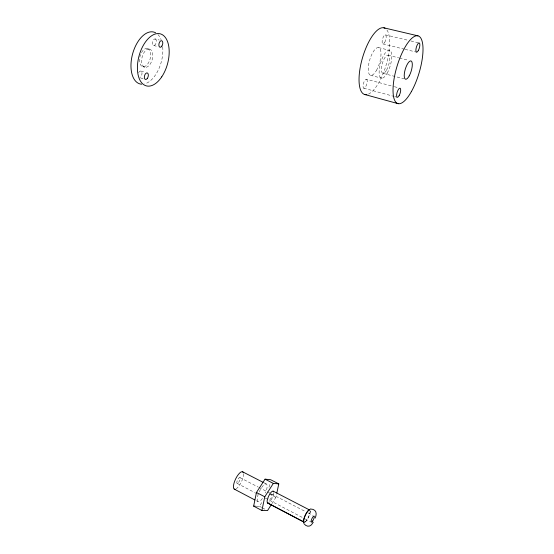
<?xml version="1.0" encoding="UTF-8"?>
<svg xmlns="http://www.w3.org/2000/svg" width="554" height="554" viewBox="0 0 554 554"><rect width="100%" height="100%" fill="white"/><g stroke="black" fill="none" stroke-linecap="round" stroke-linejoin="round"><path stroke-width="0.42" stroke-dasharray="2.77 2.08" d="M269.015 487.264L269.902 483.067M271.938 503.621L275.892 497.354L276.432 494.826M256.114 506.19L259.397 506.273L262.651 501.162M385.411 34.867L407.654 40.186M410.95 40.975L418.36 42.755M382.918 43.932L404.261 49.147M405.078 49.348L416.573 52.159M378.493 47.568L389.386 50.262M388.022 55.192L398.638 57.845M399.455 58.052L408.436 60.296M383.001 73.35L404.074 78.834M370.391 75.261L381.651 78.218M366.533 79.277A4.674 1.683 -73.3 0 1 365.799 86.507A4.674 1.683 -73.3 0 1 363.078 85.427A4.674 1.683 -73.3 0 1 366.533 79.277L393.548 86.466M394.365 86.68L398.458 87.774M363.756 88.204L393.949 96.389M394.767 96.611L397.211 97.275M155.321 38.967A3.359 1.849 -75.8 0 1 155.515 44.313A3.359 1.849 -75.8 0 1 152.468 43.33A3.359 1.849 -75.8 0 1 155.321 38.967L159.323 40.068M153.562 45.442L157.551 46.557M147.579 48.544A9.376 5.221 -75.2 0 1 148.16 63.405A9.376 5.221 -75.2 0 1 139.504 60.788A9.376 5.221 -75.2 0 1 147.579 48.544L149.698 49.147A9.39 5.208 -75.1 0 1 150.259 64.022A9.39 5.208 -75.1 0 1 141.623 61.411A9.39 5.208 -75.1 0 1 149.698 49.147M142.669 66.639L144.774 67.263M140.875 71.044L144.85 72.228M140.709 77.989L143.091 78.71M263.953 482.769L266.245 483.954M239.861 477.562L258.136 487.042M258.898 487.437L266.516 491.384M267.277 491.779L305.06 511.377M308.079 512.942L312.608 515.289M269.251 493.905L275.892 497.354M237.091 483.337L254.605 492.492M255.366 492.894L257.652 494.085M265.269 498.067L302.283 517.422M305.302 518.994L310.579 521.757M256.37 500.754L257.894 501.564A9.75 3.061 -64.9 0 0 262.873 497.817M259.397 506.273L261.62 507.45M262.361 507.838L266.065 509.798M157.904 34.514A26.827 14.889 -75.1 0 1 161.145 39.77M162.724 46.931A26.827 14.889 -75.1 0 1 144.774 83.862M138.618 72.678A3.345 1.87 -74.5 0 1 141.886 72.269A3.345 1.87 -74.5 0 1 139.906 77.428M386.927 30.006A34.694 12.361 -73.7 0 1 386.283 64.527A34.694 12.361 -73.7 0 1 368.278 94.159M310.309 510.975A7.008 1.891 -65.4 0 1 308.37 517.457A7.008 1.891 -65.4 0 1 304.762 522.367M270.788 494.653A3.269 0.997 -65 0 1 272.021 495.394A3.269 0.997 -65 0 1 269.971 499.59A3.269 0.997 -65 0 1 268.835 498.655M273.697 492.949A6.53 1.994 -65 0 1 269.459 502.153M310.136 510.968A6.676 1.8 -65.4 0 1 308.308 517.394A6.676 1.8 -65.4 0 1 304.693 522.145M243.552 473.878A9.619 3.241 -64.5 0 1 236.316 488.732M259.272 491.8A9.75 3.061 -64.9 0 1 266.086 483.905A9.75 3.061 -64.9 0 1 265.442 492.998M257.845 501.522A9.75 3.061 -64.9 0 1 258.275 494.244M387.204 73.121A14.522 5.028 -73.6 0 0 389.857 50.421A14.522 5.028 -73.6 0 0 379.31 69.153A14.522 5.028 -73.6 0 0 387.204 73.121M376.491 70.337A14.432 5.138 -73.7 0 0 378.971 47.727A14.432 5.138 -73.7 0 0 368.403 66.335A14.432 5.138 -73.7 0 0 376.491 70.337M386.637 70.005A9.432 3.269 -73.6 0 0 388.326 55.289A9.432 3.269 -73.6 0 0 381.491 67.505A9.432 3.269 -73.6 0 0 386.637 70.005M384.746 42.326A4.702 1.655 -74.2 0 0 385.563 34.923A4.702 1.655 -74.2 0 0 382.17 40.941A4.702 1.655 -74.2 0 0 384.746 42.326M238.573 482.458A3.206 1.08 -64.5 0 0 239.951 477.61A3.206 1.08 -64.5 0 0 237.029 481.35A3.206 1.08 -64.5 0 0 238.573 482.458"/><path stroke-width="0.83" d="M271.502 504.32L267.547 510.587L261.897 510.511L253.649 506.134L256.467 492.458L265.054 479.168L270.608 479.709L278.794 483.884L276.799 493.143M261.897 510.511L264.784 496.799L273.337 483.407L278.794 483.884M315.15 518.087C317.117 513.697 316.597 509.126 310.316 508.96M313.218 522.187L313.003 522.554M312.823 522.844C310.842 526.868 306.971 527.595 303.779 523.516M253.649 506.134L255.29 506.176M383.894 27.818L417.979 35.851M364.428 94.409L398.194 103.681M265.054 479.168L273.337 483.407M242.541 471.759L263.185 482.375M273.136 491.149L309.631 510.005M256.467 492.458L264.784 496.799M304.111 522.152L267.527 502.935L304.243 522.2M234.217 489.078L254.84 499.95M141.672 84.201A26.827 14.889 -75.1 0 1 132.6 53.925A26.827 14.889 -75.1 0 1 155.619 32.79M366.9 94.575A34.694 12.361 -73.7 0 1 362.067 59.313A34.694 12.361 -73.7 0 1 385.037 28.268M303.876 522.387A7.008 1.891 -65.4 0 1 305.483 514.742A7.008 1.891 -65.4 0 1 309.991 509.839M268.413 502.942A6.53 1.994 -65 0 1 268.648 496.135A6.53 1.994 -65 0 1 273.648 491.904M303.855 521.84A6.676 1.8 -65.4 0 1 305.15 515.67A6.676 1.8 -65.4 0 1 309.021 510.123M235.111 489.251A9.619 3.241 -64.5 0 1 235.845 478.497A9.619 3.241 -64.5 0 1 243.393 472.839M161.74 76.847A26.938 14.785 -75 0 0 160.722 33.967A26.938 14.785 -75 0 0 137.413 68.724A26.938 14.785 -75 0 0 161.74 76.847M147.295 78.446A3.359 1.856 -74.4 0 0 147.406 73.003A3.359 1.856 -74.4 0 0 144.338 77.096A3.359 1.856 -74.4 0 0 147.295 78.446M161.893 46.093A3.372 1.835 -75.7 0 0 161.72 40.726A3.372 1.835 -75.7 0 0 158.859 45.109A3.372 1.835 -75.7 0 0 161.893 46.093M411.331 91.694A35.338 11.523 -73.3 0 0 419.039 36.28A35.338 11.523 -73.3 0 0 393.693 81.286A35.338 11.523 -73.3 0 0 411.331 91.694M409.247 75.843A9.543 3.109 -73.3 0 0 411.179 61.002A9.543 3.109 -73.3 0 0 404.372 73.391A9.543 3.109 -73.3 0 0 409.247 75.843M418.332 50.504A4.785 1.537 -73.7 0 0 419.33 43.004A4.785 1.537 -73.7 0 0 415.957 49.147A4.785 1.537 -73.7 0 0 418.332 50.504M399.185 95.523A4.757 1.572 -72.9 0 0 400.092 88.204A4.757 1.572 -72.9 0 0 396.664 94.492A4.757 1.572 -72.9 0 0 399.185 95.523M312.657 520.989A3.345 0.879 -65.5 0 0 314.097 516.058A3.345 0.879 -65.5 0 0 311.32 520.241A3.345 0.879 -65.5 0 0 312.657 520.989"/></g></svg>
